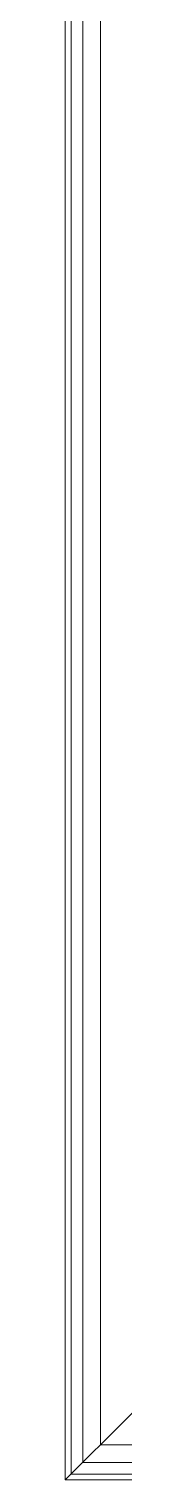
# Model space of a CAD drawing. Header units: metres. Extents: x 191982 to 427160, y -8904 to 80370.
# Drawn here: x 332130 to 332330, y -4393 to 578 of the extents above; entities that cross this region are included whole.
import ezdxf

# ---------------------------------------------------------------- set-up
doc = ezdxf.new("R2010")
doc.units = ezdxf.units.M
doc.header["$LTSCALE"] = 700
doc.header["$MEASUREMENT"] = 0
doc.layers.add('NEW PLANS', color=7, linetype='Continuous', lineweight=9)

msp = doc.modelspace()

# ---------------------------------------------------------------- linework, layer by layer
at = {"layer": 'NEW PLANS'}
msp.add_line((332129.904, -4393.308), (333629.904, -2893.308), dxfattribs=at)
for points in [[(332129.904, 3336.692), (332129.904, -4393.308), (348279.904, -4393.308), (348279.904, 3336.692)], [(332149.904, 3336.692), (332149.904, -4373.308), (348259.904, -4373.308), (348259.904, 3336.692)], [(332189.904, 3336.692), (332189.904, -4333.308), (348219.904, -4333.308), (348219.904, 3336.692)], [(332249.904, 3336.692), (332249.904, -4273.308), (348159.904, -4273.308), (348159.904, 3336.692)]]:
    msp.add_lwpolyline(points, dxfattribs=at)

doc.saveas('drawing.dxf')
